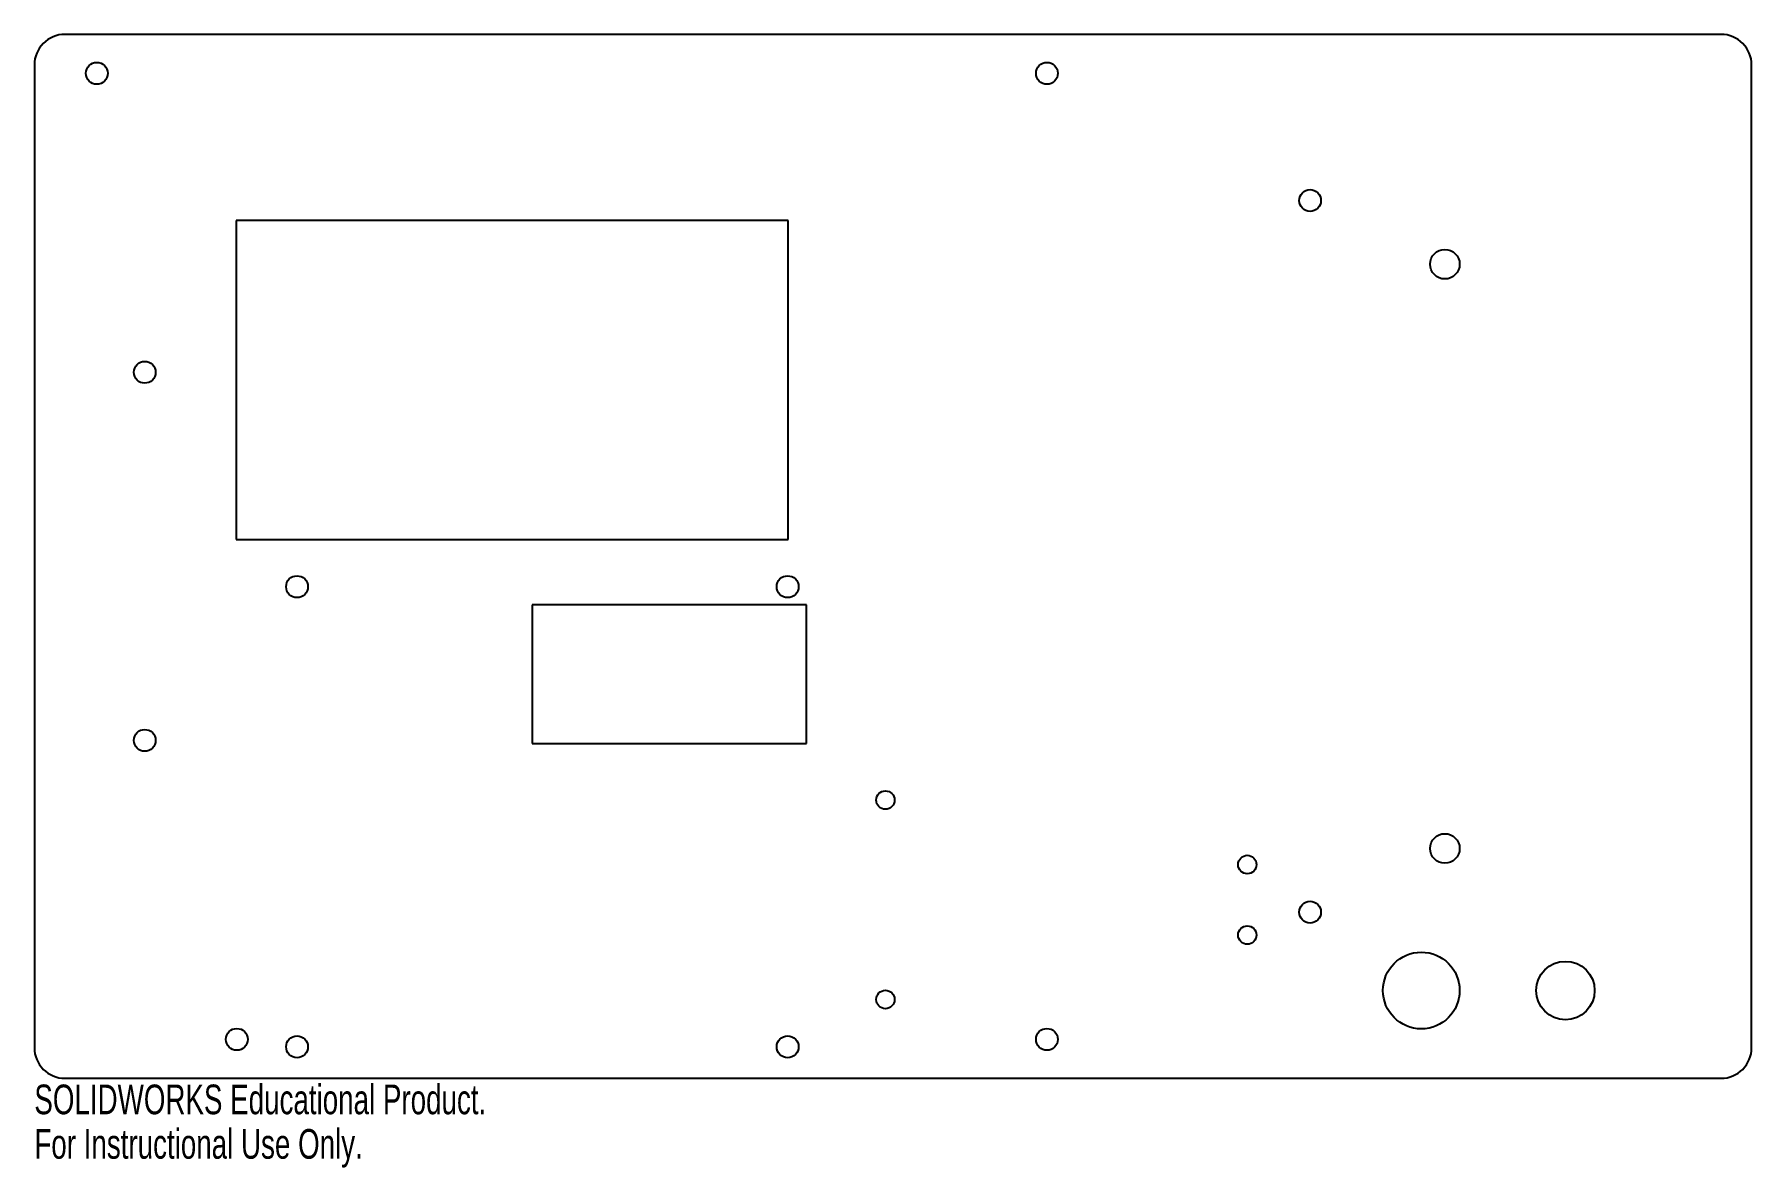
# Model space of a CAD drawing. Header units: millimetres. Extents: x -140 to 140, y -100 to 85.
import ezdxf

# ---------------------------------------------------------------- set-up
doc = ezdxf.new("R2010")
doc.units = ezdxf.units.MM
doc.styles.add('SLDTEXTSTYLE0', font='TXT', dxfattribs={"width": 0.7})

msp = doc.modelspace()

# ---------------------------------------------------------------- linework, layer by layer
at = {"color": 7, "linetype": 'Continuous', "lineweight": 25}
for p, q in [((135, 85.09), (-135, 85.09)), ((-140, 80.09), (-140, -80.09)), ((140, -80.09), (140, 80.09)), ((-107.08, 54.74), (-107.08, 2.74)), ((-17.08, 54.74), (-107.08, 54.74)), ((-17.08, 2.74), (-17.08, 54.74)), ((-107.08, 2.74), (-17.08, 2.74)), ((-58.83, -7.92), (-58.83, -30.49)), ((-14.08, -7.92), (-58.83, -7.92)), ((-14.08, -30.49), (-14.08, -7.92)), ((-58.83, -30.49), (-14.08, -30.49)), ((-135, -85.09), (135, -85.09))]:
    msp.add_line(p, q, dxfattribs=at)
for centre, radius in [((-129.82, 78.74), 1.78), ((25.1, 78.74), 1.78), ((68, 58), 1.78), ((89.98, 47.62), 2.41), ((-122, 30), 1.78), ((-97.17, -4.95), 1.78), ((-17.17, -4.95), 1.78), ((-122, -30), 1.78), ((-1.23, -39.74), 1.5), ((89.98, -47.62), 2.41), ((57.77, -50.24), 1.5), ((68, -58), 1.78), ((57.77, -61.74), 1.5), ((86.14, -70.78), 6.25), ((109.64, -70.78), 4.76), ((-1.23, -72.24), 1.5), ((-106.98, -78.74), 1.78), ((-97.17, -79.95), 1.78), ((-17.17, -79.95), 1.78), ((25.1, -78.74), 1.78)]:
    msp.add_circle(centre, radius, dxfattribs=at)
for centre, start, end in [((-135, 80.09), 90, 180), ((135, 80.09), 0, 90), ((-135, -80.09), 180, 270), ((135, -80.09), 270, 0)]:
    msp.add_arc(centre, 5, start, end, dxfattribs=at)

# ---------------------------------------------------------------- texts
at = {"color": 7, "linetype": 'Continuous', "char_height": 4.8336, "attachment_point": 1, "style": 'SLDTEXTSTYLE0'}
for s, insert in [('SOLIDWORKS Educational Product.', (-140, -86.11)), ('For Instructional Use Only.', (-140, -93.36))]:
    msp.add_mtext(s, dxfattribs=dict(at, insert=insert))

doc.saveas('drawing.dxf')
